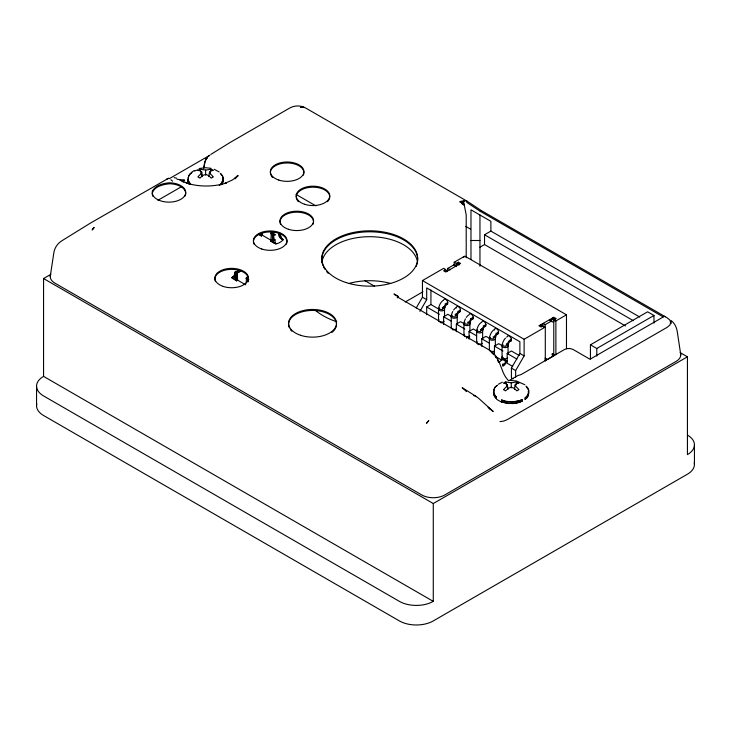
<?xml version="1.0" encoding="UTF-8"?>
<svg xmlns="http://www.w3.org/2000/svg" width="731" height="731" viewBox="0 0 731 731"><rect width="100%" height="100%" fill="white"/><g stroke="black" fill="none" stroke-linecap="round" stroke-linejoin="round"><path stroke-width="1.1" d="M279.662 233.088L279.653 236.323L279.571 232.997M493.809 393.305L496.44 397.262C492.292 394.183 493.023 387.658 497.528 385.301L495.929 386.352C492.959 387.22 493.918 398.569 493.708 392.629M240.755 271.119A29.953 17.297 0 0 1 237.767 272.626C233.966 268.88 235.355 275.87 235.135 277.762L235.09 272.087L237.283 273.33L237.584 280.11M246.155 282.952L246.539 277.597A29.953 17.297 0 0 1 247.562 276.857M463.372 201.592L464.03 204.79L463.372 201.592L464.468 201.427L463.025 201.61A14.976 8.644 -60 0 0 461.124 202.048M152.194 193.879C153.455 186.432 163.333 184.358 169.72 183.764A16.776 9.686 0 0 1 185.107 196.036M461.617 203.309L461.727 202.386L460.137 201.464L460.137 202.45M456.345 307.961L456.418 307.367A2.997 1.727 60 0 1 458.456 306.737A2.997 1.727 60 0 1 460.503 309.734L459.9 311.726L460.503 311.004A5.218 3.015 -60 0 0 457.661 314.184C456.482 316.368 459.068 314.86 456.546 314.138L455.76 314.531L455.934 313.827M494.467 329.973L494.54 329.379A2.997 1.727 60 0 1 496.587 328.749A2.997 1.727 60 0 1 498.633 331.746L498.021 333.738L498.633 333.007A5.218 3.015 -60 0 0 495.792 336.196C494.613 338.38 497.19 336.872 494.668 336.15M208.856 176.564L209.45 172.278A23.831 5.967 -71.6 0 1 210.491 171.054A23.84 12.253 -55.1 0 1 213.333 170.405A23.694 18.686 -84.9 0 0 211.259 169.208A23.84 15.132 -65.5 0 0 208.216 169.747A23.831 19.317 -40.5 0 0 205.621 170.067A23.831 19.317 40.5 0 0 203.026 169.747A23.84 15.132 65.5 0 0 199.983 169.208A23.694 18.686 84.9 0 0 197.909 170.405A23.84 12.253 55.1 0 1 200.751 171.054A23.831 5.967 71.6 0 1 201.783 172.278L202.377 176.564M514.478 389.331L515.072 385.045A23.831 5.967 -71.6 0 1 516.113 383.821A23.84 12.253 -55.1 0 1 518.955 383.163A23.694 18.686 -84.9 0 0 516.881 381.966A23.84 15.132 -65.5 0 0 513.838 382.505A23.831 19.317 -40.5 0 0 511.243 382.834A23.831 19.317 40.5 0 0 508.639 382.505A23.84 15.132 65.5 0 0 505.605 381.966A23.694 18.686 84.9 0 0 503.531 383.163A23.84 12.253 55.1 0 1 506.364 383.821A23.831 5.967 71.6 0 1 507.405 385.045L507.999 389.331M50.229 276.583L53.765 253.255C54.386 248.266 57.228 243.77 61.459 241.038L90.379 223.129L168.505 178.263M203.739 168.715C204.214 163.799 204.918 157.878 209.806 155.283L169.364 178.638M247.955 281.545L248.376 278.657L248.796 279.58M272.343 231.965A29.953 17.297 0 0 0 271.32 232.705L270.89 240.28L272.727 240.572C272.901 236.469 271.365 232.412 275.651 234.678L273.632 235.802A13.752 8.151 64.1 0 0 275.56 242.765C273.641 246.256 285.382 240.298 282.486 238.982L283.052 239.795L282.239 238.909A13.752 7.694 56 0 1 279.909 233.39M204.022 167.335L204.899 162.337L206.626 158.051M245.726 284.834L235.976 279.205L235.976 272.261L237.283 273.33L238.946 271.886A29.953 17.297 0 0 0 240.161 271.256M235.245 271.85L235.839 271.411M466.67 338.334L466.881 337.457M469.731 336.753L469.074 338.59M493.416 354.307A14.976 8.644 60 0 0 492.109 353.036L492.301 352.132L490.812 351.775M223.247 179.488L221.347 183.582L219.337 185.363L221.347 183.582L223.247 179.488L222.69 176.144L220.424 173.402C223.467 175.961 224.38 181.142 221.785 184.294M210.007 173.311L211.259 169.208M515.94 385.045L516.881 381.966M235.729 275.295L231.727 277.908L236.515 280.704L237.447 280.174M282.897 239.978L279.626 237.447M237.264 272.827L237.1 280.074L237.264 272.827L237.767 272.626M443.05 307.194L443.836 306.801C446.358 307.523 443.781 309.03 444.96 306.846A5.218 3.015 -60 0 1 447.801 303.667L447.189 304.388L447.801 302.396A2.997 1.727 60 0 0 445.755 299.399A2.997 1.727 60 0 0 443.708 300.039M469.247 321.476C471.778 322.197 469.192 323.705 470.371 321.521A5.218 3.015 -60 0 1 473.213 318.332L472.601 319.063L473.213 317.071A2.997 1.727 60 0 0 471.166 314.074A2.997 1.727 60 0 0 469.119 314.705A6.762 3.902 -60 0 0 466.314 317.391M481.172 329.206L481.957 328.813C484.489 329.535 481.903 331.042 483.081 328.859A5.218 3.015 -60 0 1 485.923 325.67L485.311 326.401L485.923 324.409A2.997 1.727 60 0 0 483.876 321.412A2.997 1.727 60 0 0 481.83 322.042M506.592 343.872L507.378 343.488C509.9 344.21 507.314 345.717 508.493 343.533A5.218 3.015 -60 0 1 511.334 340.344L510.731 341.075L511.334 339.083A2.997 1.727 60 0 0 509.288 336.086A2.997 1.727 60 0 0 507.241 336.717A6.762 3.902 -60 0 0 506.647 337.11M221.776 184.705L223.247 180.868L222.69 178.245M397.28 297.864L398.121 296.402L394.128 294.09L398.121 296.402L397.28 296.887L489.368 350.058A16.173 9.339 60 0 1 499.273 362.375L502.937 371.832A16.173 9.339 60 0 0 508.675 380.842L518.087 375.405A16.173 9.339 -60 0 0 522.254 373.906L564.588 349.464L567.274 348.568L570.372 348.568L573.058 349.464L590.008 359.25L664.461 316.258L665.256 316.779M416.241 307.961L422.454 297.206L422.454 280.576L443.635 268.341L445.755 269.565L443.635 270.79L445.755 272.014L460.576 263.452L458.456 262.228L456.345 263.452L454.225 262.228L454.225 265.627M419.914 311.388L426.694 299.646L426.694 287.904L519.878 341.715L519.878 353.448L511.408 368.122L511.408 377.909L513.107 378.886M515.647 377.095L515.647 370.571L524.118 355.896L524.118 339.266L422.454 280.576M463.262 201.263L465.309 200.568L467.42 201.4L481.409 210.647L667.019 317.738L669.888 320.059L670.894 323.687L670.894 321.658L669.888 325.067L667.019 327.397L507.341 419.576L503.805 421.056L499.967 421.623M235.126 178.912L237.703 175.586L234.779 178.446M462.248 203.885L462.741 203.264L461.727 202.386L462.248 203.885L462.778 204.543L463.591 204.287L464.423 205.886L466.214 215.005L466.214 257.796M456.345 264.86L458.456 262.228M551.649 319.886L553.065 318.131M553.769 321.11L555.889 318.478L553.769 317.254L538.939 325.816L541.059 327.04L543.179 325.816L545.299 327.04L545.299 360.968M231.855 277.524L233.116 276.601A13.752 8.571 61.5 0 0 234.843 273.659L235.784 272.371L235.766 278.84M234.916 178.474L238.123 175.668L232.275 180.064L224.664 183.435L226.363 183.006C213.315 187.008 199.179 187.017 186.131 183.015M261.296 235.811L260.474 234.651L261.296 235.811L258.628 234.276L261.296 235.811L261.57 235.135L261.296 235.811L262.456 235.409M236.515 280.704L235.4 279.681L236.515 280.704L237.127 280.192L236.515 280.704L233.527 278.401L232.522 278.401M194.51 171.036L197.608 169.875M463.372 202.131L465.309 200.568L460.137 201.464M272.645 231.955L271.073 232.988L272.791 234.349L270.89 233.509L273.001 234.779L272.882 240.362L272.727 234.688M247.864 276.848L246.301 277.881L248.01 279.242L246.119 278.401L248.22 279.671M191.668 172.205L194.154 170.606M498.981 362.174L499.236 362.338A5.218 3.015 -60 0 0 502.115 358.272L501.429 359.433L502.014 357.742L502.252 359.177L502.425 358.482L502.736 359.497L506.199 360.63L505.706 361.818A5.218 3.015 -60 0 1 502.864 365.007L502.864 366.268A6.762 3.902 -60 0 0 507.195 360.602L507.442 360.465M498.268 384.305L502.316 382.203M210.756 154.479L230.265 142.371L289.357 108.252C294.41 105.191 301.035 105.191 306.088 108.252L467.42 201.4M205.521 159.166L207.467 158.033M157.914 200.294L181.644 186.597M43.568 278.548L433.273 503.54L433.273 601.366A23.959 13.834 0 0 1 399.391 601.366L43.568 395.937A23.959 13.834 0 0 1 43.568 376.374L43.568 278.548L50.494 274.545M272.818 233.664L275.614 232.047M274.609 243.505L273.54 242.326L273.275 242.738L271.905 241.394L270.616 241.193L271.548 240.654L271.192 240.344L271.448 240.837L270.616 241.193L275.925 243.962M275.103 239.777L272.818 241.102L274.746 240.042M273.029 241.157L275.048 239.987M236.341 271.804L239.138 270.196M466.689 202.359L480.258 211.314L481.409 210.647M625.489 325.935L484.534 244.547L484.534 234.77L490.885 231.097L639.726 317.035M479.956 247.188L484.534 244.547M454.225 262.228L464.815 256.115L566.479 314.814L566.479 348.742M446.458 270.79A1.992 1.151 -60 0 0 447.865 268.35L454.225 264.677L456.345 265.892A1.992 1.151 -60 0 0 456.537 266.605M405.248 302.004L422.947 291.779M426.694 314.769L426.694 306.983L430.925 304.535L438.746 309.058M443.635 324.372L443.635 316.77L447.875 314.321L451.639 316.496M456.345 331.71L456.345 324.107L460.576 321.658L464.34 323.833M469.046 339.047L469.046 331.445L473.286 328.996L477.051 331.17M481.756 346.384L481.756 338.782L485.996 336.333L489.761 338.508M494.467 354.809L494.467 346.11L498.697 343.671L502.471 345.845M543.517 327.196A1.992 1.151 -60 0 0 545.289 324.591L551.658 320.918A1.992 1.151 -60 0 0 553.065 321.741A1.992 1.151 -60 0 0 554.473 319.292L552.362 318.067A1.992 1.151 -60 0 1 550.946 320.516M544.951 358.144L547.409 359.57L553.769 355.896L553.769 319.703L555.889 318.478M524.118 339.266L545.299 327.04M553.769 319.703L555.889 320.927L566.479 314.814M512.623 366.377L507.177 363.234L507.177 353.448L511.408 351.008L519.229 355.522M590.429 358.948L590.429 344.822L647.611 311.808L653.971 315.472L653.971 323.084M590.429 344.822L596.779 348.486L653.971 315.472M433.273 503.54L687.432 356.801L687.432 454.627A23.959 13.834 0 0 0 687.432 435.064M270.616 241.193C272.526 240.956 269.776 239.421 271.859 240.956L271.055 240.234L272.453 241.066L271.055 240.234M280.905 238.333L282.23 239.101M166.421 179.232L168.989 178.309M199.143 168.559L204.835 167.673L210.784 168.249M182.631 180.319L184.715 180.21L177.012 179.287M302.287 107.347L300.551 107.411L304.324 107.494L302.287 107.347L303.539 107.338M470.974 240.499L479.956 240.499M510.448 380.431L516.406 381.006L524.821 384.716M493.498 353.292L492.091 353.009M503.102 358.236L503.778 358.345M440.702 322.654L441.469 322.782M174.142 177.596L176.738 178.236M452.69 329.763L453.403 329.983M478.101 344.438L478.823 344.657M473.423 395.489L475.79 396.22L478.604 398.276L493.197 411.498L489.77 408.666M262.365 235.218L260.93 234.651L262.146 235.126L262.063 232.741M260.702 233.792L262.063 234.889L260.702 234.103L262.063 234.889L262 232.696M235.976 279.205L237.283 279.781L235.245 278.127L235.245 272.243M180.182 180.064L187.812 183.444M502.005 402.425L496.788 399.409M214.183 169.29L219.199 171.959M480.258 211.314L663.108 316.879M484.534 234.77L633.375 320.699M465.748 226.372L470.691 229.223M680.506 352.808L687.432 356.801M551.658 320.918L549.538 319.703A1.992 1.151 -60 0 0 549.95 320.617M447.865 268.35L449.985 269.565A1.992 1.151 -60 0 1 449.94 270.022M545.289 324.591L543.179 323.376A1.992 1.151 -60 0 1 541.397 325.971M296.11 194.464L315.819 205.84M554.473 355.485L552.362 354.27L554.436 355.129A1.992 1.151 -60 0 0 552.289 355.394M553.769 355.896L552.024 354.453L552.289 353.576L553.879 354.498M422.454 297.206L426.694 299.646M519.878 353.448L524.118 355.896M426.694 306.983L439.395 314.321M443.635 316.77L451.164 321.119M456.345 324.107L464.815 328.996M469.046 331.445L476.585 335.785M481.756 338.782L489.286 343.122M494.467 346.11L502.937 351.008M507.177 353.448L516.945 359.095M364.76 280.558L374.61 286.25M495.408 356.445L501.996 360.246M511.408 368.122L515.647 370.571M271.32 232.705L273.156 233.765M260.757 234.313L272.608 241.157M475.79 396.22L462.193 387.677L466.497 391.633M246.539 277.597L248.376 278.657M235.921 272.544L237.283 273.33L237.365 280.019L235.921 278.995M43.568 376.374L433.273 601.366M179.132 179.424L183.965 182.348M489.021 408.236L491.415 409.826L488.043 407.204M187.995 179.799L188.187 182.065L188.086 179.872M170.908 179.762L172.571 181.142M545.015 359.963L545.673 360.685M671.085 320.498C674.612 323.102 676.614 327.241 677.235 331.518L680.771 354.846M394.722 294.502L395.864 295.662M463.326 256.709L463.902 257.339M463.591 204.287L462.741 203.264L462.778 204.543M528.312 391.003L528.522 395.37L524.959 399.51L527.398 397.472L528.824 393.177M505.605 381.966L507.177 387.101M199.983 169.208L201.866 175.367M279.507 235.044L278.931 232.787M279.242 235.19L278.675 232.933M247.699 281.472L247.672 279.014L246.246 278.502L247.617 279.288L247.617 281.444M262.063 232.851L262.146 235.126L262.118 233.07M247.955 279.58L248.01 281.855M694.45 444.85L694.45 464.413M596.779 348.486L596.779 356.098M555.889 320.927L555.889 354.855M545.929 358.711L545.929 360.346M511.243 382.834L511.243 387.896M508.054 345.873L508.054 353.74M502.937 357.523L502.937 359.698M502.06 345.873L502.06 357.121M495.344 338.535L495.344 346.412M490.885 231.097L490.885 221.319L470.974 209.824L470.974 259.542M489.35 338.535L489.35 349.784M482.634 331.198L482.634 339.074M479.956 215.005L479.956 266.212M476.649 331.198L476.649 342.446M469.923 323.86L469.923 330.613M463.938 323.86L463.938 335.109M457.222 316.523L457.222 324.4M456.345 263.452L456.345 265.719M451.228 316.523L451.228 327.771M444.512 309.186L444.512 315.938M438.518 309.186L438.518 320.434A2.997 1.727 0 0 1 438.92 319.575M430.925 289.951L430.925 304.535M279.507 232.741L279.507 236.661M278.986 232.988L278.986 236.396M273.239 234.395L273.239 240.855L272.663 234.487L272.663 240.947L272.453 234.121L271.027 233.609L272.389 234.395L272.389 240.855M205.621 170.067L205.621 175.129M36.55 386.151L36.55 405.714M209.45 172.278A23.831 8.845 81.7 0 1 210.491 174.06A23.84 15.132 65.5 0 1 213.333 176.911A23.694 5.007 -38.8 0 0 211.259 178.108A23.84 12.253 55.1 0 0 208.216 175.367A23.831 16.438 31.7 0 0 205.621 174.499A23.831 16.438 -31.7 0 0 203.026 175.367A23.84 12.253 -55.1 0 0 199.983 178.108A23.694 5.007 38.8 0 0 197.909 176.911A23.84 15.132 -65.5 0 1 200.751 174.06A23.831 8.845 -81.7 0 1 201.783 172.278M515.072 385.045A23.831 8.845 81.7 0 1 516.113 386.818A23.84 15.132 65.5 0 1 518.955 389.678A23.694 5.007 -38.8 0 0 516.881 390.875A23.84 12.253 55.1 0 0 513.838 388.134A23.831 16.438 31.7 0 0 511.243 387.256A23.831 16.438 -31.7 0 0 508.639 388.134A23.84 12.253 -55.1 0 0 505.605 390.875A23.694 5.007 38.8 0 0 503.531 389.678A23.84 15.132 -65.5 0 1 506.364 386.818A23.831 8.845 -81.7 0 1 507.405 385.045M281.517 239.421A13.642 6.378 59.2 0 1 279.653 235.281M281.782 239.265A13.661 6.433 58.8 0 1 279.9 235.126M336.79 321.759A65.9 38.049 0 0 1 315.746 310.629M447.582 304.133A2.997 1.727 60 0 1 445.206 303.895M447.801 302.396A6.762 3.902 -60 0 0 443.47 308.071L442.794 307.961L442.383 309.661A2.997 1.371 8.6 0 1 438.719 307.541L439.377 305.704A6.762 3.902 -60 0 1 443.105 300.423M444.11 321.302A2.997 1.727 0 0 1 440.738 322.106M440.016 321.932A2.997 1.727 0 0 1 438.627 320.882M442.292 307.513A2.997 1.727 0 0 1 444.229 309.917A2.997 1.727 0 0 1 439.797 310.602A2.997 1.727 0 0 1 439.395 307.961M460.292 311.47A2.997 1.727 60 0 1 457.908 311.232M460.503 309.734A6.762 3.902 -60 0 0 456.181 315.408L455.504 315.299L455.093 316.989A2.997 1.371 8.6 0 1 451.429 314.878L452.087 313.042A6.762 3.902 -60 0 1 452.727 311.507M453.604 310.054A6.762 3.902 -60 0 1 456.418 307.367M455.002 314.851A2.997 1.727 0 0 1 456.939 317.254A2.997 1.727 0 0 1 452.507 317.939A2.997 1.727 0 0 1 452.105 315.299M456.345 328.996A2.997 1.727 0 0 1 452.105 328.996M451.63 328.639A2.997 1.727 0 0 1 451.329 327.324M473.003 318.807A2.997 1.727 60 0 1 470.618 318.57M473.213 317.071A6.762 3.902 -60 0 0 468.882 322.746L468.215 322.636L467.803 324.326A2.997 1.371 8.6 0 1 464.13 322.216L464.797 320.379A6.762 3.902 -60 0 1 465.437 318.844M469.521 335.977A2.997 1.727 0 0 1 466.159 336.781M465.437 336.607A2.997 1.727 0 0 1 464.34 334.241M467.703 322.188A2.997 1.727 0 0 1 469.649 324.591A2.997 1.727 0 0 1 465.218 325.277A2.997 1.727 0 0 1 464.815 322.636M485.713 326.145A2.997 1.727 60 0 1 483.328 325.907M485.923 324.409A6.762 3.902 -60 0 0 481.592 330.083L480.916 329.973L480.505 331.664A2.997 1.371 8.6 0 1 476.84 329.553L477.498 327.716A6.762 3.902 -60 0 1 481.226 322.435M482.232 343.314A2.997 1.727 0 0 1 478.138 343.945A2.997 1.727 0 0 1 477.041 341.578M480.413 329.526A2.997 1.727 0 0 1 482.35 331.929A2.997 1.727 0 0 1 477.919 332.614A2.997 1.727 0 0 1 477.526 329.973M498.414 333.482A2.997 1.727 60 0 1 496.038 333.245M498.633 331.746A6.762 3.902 -60 0 0 494.302 337.411L493.626 337.311L493.215 339.001A2.997 1.371 8.6 0 1 489.551 336.881L490.209 335.054A6.762 3.902 -60 0 1 494.54 329.379M494.485 353.265A6.762 3.902 -60 0 1 493.845 354.8M493.123 336.863A2.997 1.727 0 0 1 495.061 339.266A2.997 1.727 0 0 1 490.629 339.952A2.997 1.727 0 0 1 490.227 337.311M494.467 351.008A2.997 1.727 0 0 1 490.848 351.282A2.997 1.727 0 0 1 489.45 349.336M511.124 340.81A2.997 1.727 60 0 1 509.288 340.975M511.334 339.083A6.762 3.902 -60 0 0 507.012 344.749L506.336 344.648L505.925 346.339A2.997 1.371 8.6 0 1 502.252 344.219L502.919 342.391A6.762 3.902 -60 0 1 505.487 338.124M507.652 357.98A2.997 1.727 0 0 1 503.558 358.619A2.997 1.727 0 0 1 502.462 356.253M507.177 344.648A2.997 1.727 0 0 1 507.177 347.088A2.997 1.727 0 0 1 502.937 347.088A2.997 1.727 0 0 1 502.937 344.648M542.521 326.62A1.992 1.151 -60 0 1 542.475 326.227L540.355 325.003A1.992 1.151 -60 0 0 540.538 325.706M445.462 270.89A1.992 1.151 -60 0 1 445.042 269.977L447.162 271.201A1.992 1.151 -60 0 0 447.208 271.594M454.225 264.677A1.992 1.151 -60 0 0 455.641 265.49A1.992 1.151 -60 0 0 457.049 263.041L459.169 264.266A1.992 1.151 -60 0 1 458.977 265.189M335.246 328.722A23.959 13.834 0 0 1 331.938 332.404M291.797 331.189A23.959 13.834 0 0 1 290.417 329.571M289.403 327.853A23.959 13.834 0 0 1 312.548 310.437A23.959 13.834 0 0 1 335.693 327.853M296.201 196.858A16.776 9.686 0 0 1 317.318 187.501A16.776 9.686 0 0 1 327.497 201.701M298.449 201.701A16.776 9.686 0 0 1 297.215 200.166M296.777 199.362A16.776 9.686 0 0 1 296.265 197.699M280.576 224.371A16.776 9.686 0 0 1 296.777 212.182A16.776 9.686 0 0 1 312.978 224.371M328.228 273.303A47.926 27.668 0 0 1 326.757 271.713M324.884 269.209A47.926 27.668 0 0 1 323.449 266.632M323.02 265.627A47.926 27.668 0 0 1 321.841 260.492M321.814 259.468A47.926 27.668 0 0 1 375.99 232.038A47.926 27.668 0 0 1 416.03 266.632M215.444 281.536A16.776 9.686 0 0 1 231.645 269.346A16.776 9.686 0 0 1 247.846 281.536M303.849 173.494A16.776 9.686 0 0 1 303.338 175.157M272.608 177.487A16.776 9.686 0 0 1 271.375 175.961M270.936 175.157A16.776 9.686 0 0 1 284.944 163.05A16.776 9.686 0 0 1 303.904 172.653M253.986 244.117A16.776 9.686 0 0 1 270.187 231.928A16.776 9.686 0 0 1 286.397 244.117M152.943 196.319A16.776 9.686 0 0 1 152.322 194.702M495.243 356.49A14.976 8.644 60 0 1 496.349 358.099M497.327 359.789A14.976 8.644 60 0 1 498.533 362.439M50.777 274.18A16.1 9.293 0 0 0 54.962 283.171L421.878 495.006A16.1 9.293 0 0 0 444.676 495.006L676.038 361.425A16.1 9.293 0 0 0 680.223 352.443M321.942 262.301A47.926 27.668 0 0 1 368.835 236.698A47.926 27.668 0 0 1 417.355 261.259M348.788 283.5A47.926 27.668 0 0 1 390.692 283.5M36.751 403.914A23.959 13.834 0 0 0 43.568 415.5L399.391 620.93A23.959 13.834 0 0 0 433.273 620.93L687.432 474.191A23.959 13.834 0 0 0 694.249 462.604M188.187 179.963L189.137 182.604L190.818 184.504L189.11 182.092C186.56 178.876 188.762 174.407 191.906 172.534L190.307 173.594L188.571 176.317L188.187 179.963M233.116 276.601L232.76 277.058L233.116 276.601M496.44 398.651L493.809 394.694L494.723 396.96L496.44 398.651M152.395 191.038L152.194 192.902A16.776 9.686 0 0 0 169.208 202.14A16.776 9.686 0 0 0 185.72 192.609A16.776 9.686 0 0 0 169.72 182.787C163.397 183.179 155.785 185.217 152.395 191.038M189.137 183.984L188.187 181.928L189.137 183.984M503.056 364.038L502.864 365.007L503.056 364.038M528.522 393.269L526.969 396.339L524.959 398.13L526.969 396.339C529.61 393.442 529.436 388.435 526.046 386.16L528.677 390.116L528.522 393.269M444.32 307.121L444.558 308.564L444.64 307.422L443.671 307.486L444.32 307.121M457.03 314.458L457.268 315.902L457.35 314.759L456.382 314.823L457.03 314.458M469.731 321.795L469.978 323.239L470.051 322.097L469.092 322.161L469.731 321.795M482.442 329.133L482.679 330.576L482.762 329.434L481.793 329.489L482.442 329.133M495.152 336.47L495.39 337.914L495.472 336.772L494.503 336.827L495.152 336.47M503.522 359.113L503.348 359.816L502.901 358.82L505.011 359.469L504.792 360.346L503.522 359.113M507.862 343.808L508.1 345.251L508.173 344.109L507.213 344.164L507.862 343.808M501.768 399.912L501.63 400.259C508.301 402.571 515.848 402.452 522.345 399.629L519.257 400.789L512.166 401.886L504.911 401.228L501.768 399.912M505.532 360.529L505.103 361.553L505.706 361.818L505.532 360.529M92.837 228.986L92.143 229.991L94.189 227.487L92.837 228.986M428.713 420.627L426.676 423.13L428.713 420.627M522.345 401.017L519.896 402.297L512.669 403.576L505.176 402.991L501.63 401.648L508.867 403.521L516.406 403.165L522.345 401.017M300.569 335.282A23.959 13.834 0 0 0 336.516 323.294A23.959 13.834 0 0 0 300.569 311.315A23.959 13.834 0 0 0 300.569 335.282M304.589 204.269A16.776 9.686 0 0 0 329.745 195.881A16.776 9.686 0 0 0 304.589 187.492A16.776 9.686 0 0 0 304.589 204.269M288.389 229.269A16.776 9.686 0 0 0 313.553 220.89A16.776 9.686 0 0 0 288.389 212.502A16.776 9.686 0 0 0 288.389 229.269M345.772 282.449A47.926 27.668 0 0 0 417.657 258.491A47.926 27.668 0 0 0 345.772 234.523A47.926 27.668 0 0 0 345.772 282.449M223.257 286.442A16.776 9.686 0 0 0 248.421 278.054A16.776 9.686 0 0 0 223.257 269.666A16.776 9.686 0 0 0 223.257 286.442M278.749 180.054A16.776 9.686 0 0 0 303.904 171.666A16.776 9.686 0 0 0 278.749 163.287A16.776 9.686 0 0 0 278.749 180.054M261.808 249.024A16.776 9.686 0 0 0 286.963 240.636A16.776 9.686 0 0 0 261.808 232.248A16.776 9.686 0 0 0 261.808 249.024"/></g></svg>
